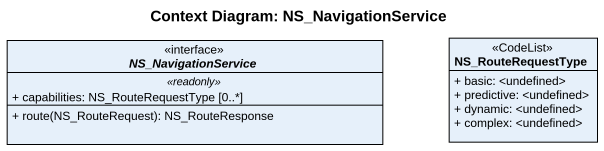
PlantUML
@startuml
title Context Diagram: NS_NavigationService
hide circle
hide empty members
skinparam classAttributeIconSize 0
interface NS_NavigationService <<interface>> {
  .. <<readonly>> ..
  + capabilities: NS_RouteRequestType [0..*]
  --
  + route(NS_RouteRequest): NS_RouteResponse
}
class NS_RouteRequestType <<CodeList>> {
  + basic: <undefined>
  + predictive: <undefined>
  + dynamic: <undefined>
  + complex: <undefined>
}
@enduml
